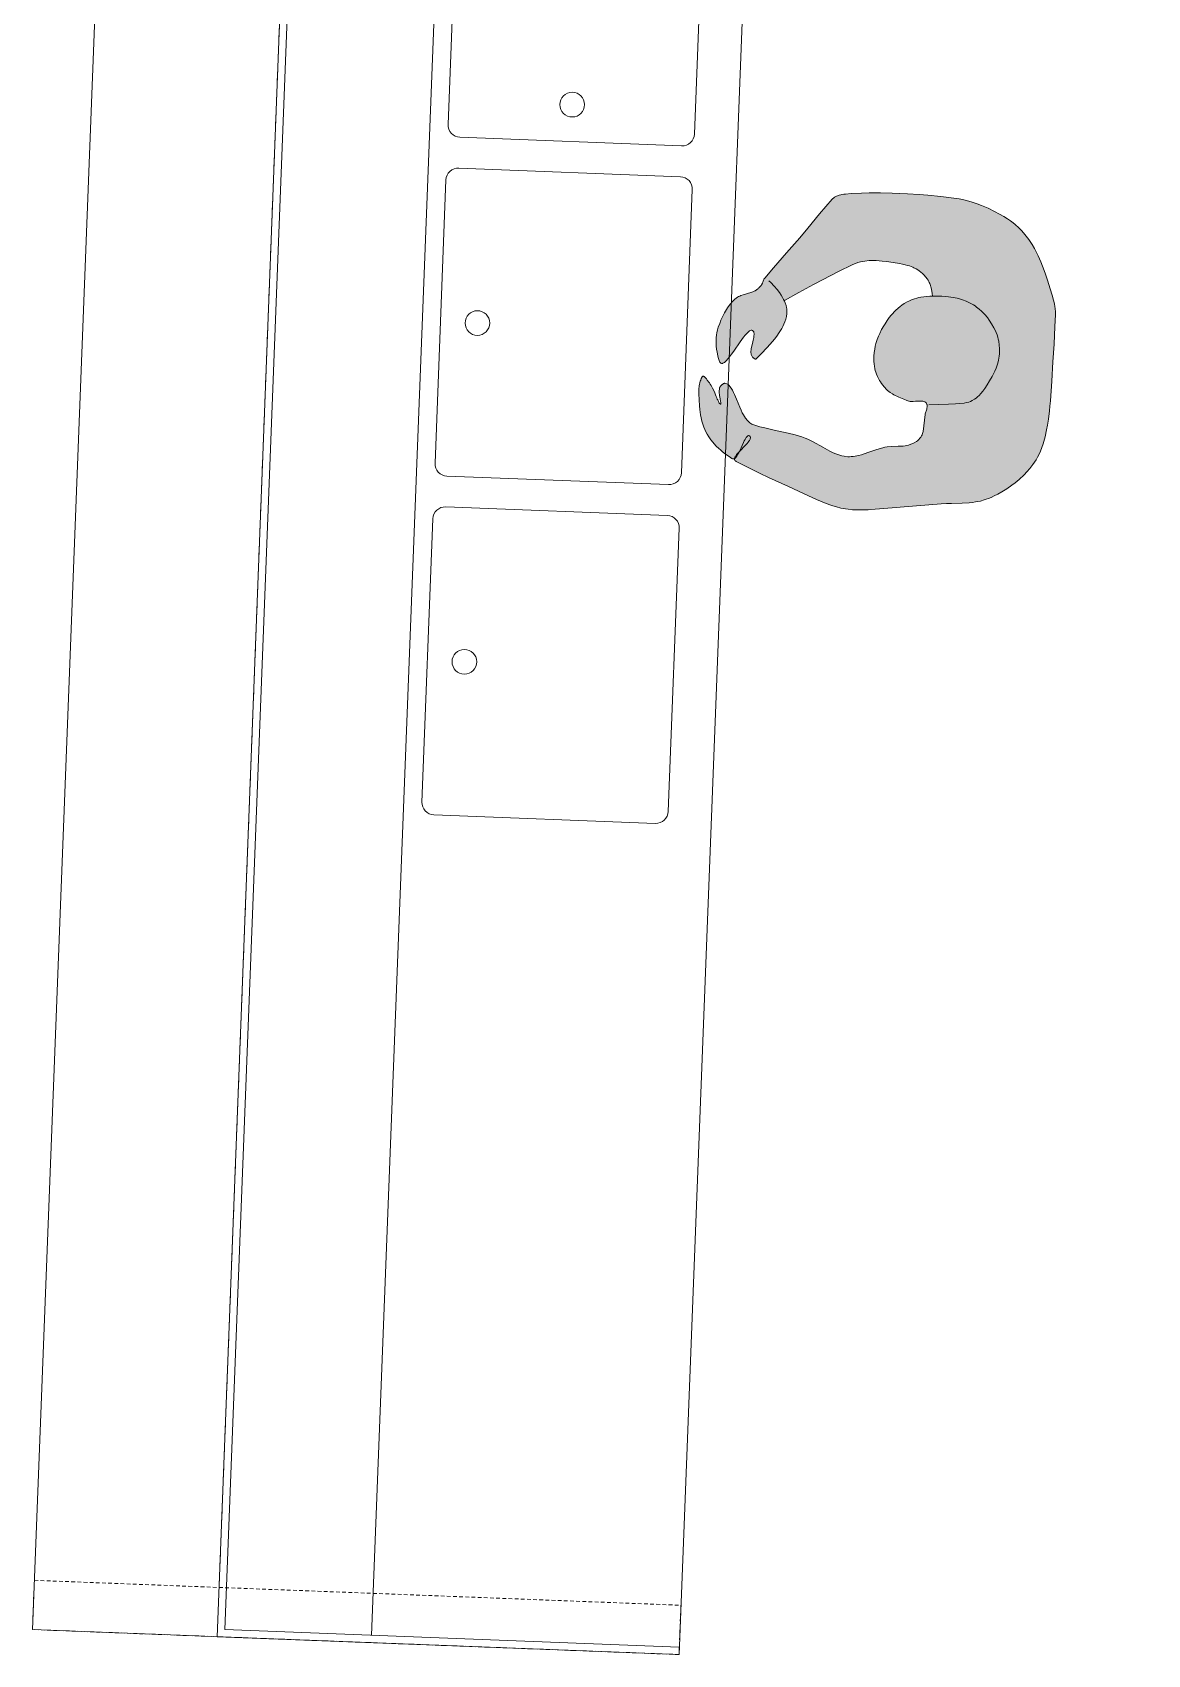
# Model space of a CAD drawing. Header units: millimetres. Extents: x 32078 to 83548, y -4690 to 56252.
# Drawn here: x 75173 to 76983, y 20016 to 22648 of the extents above; entities that cross this region are included whole.
import ezdxf

# ---------------------------------------------------------------- set-up
doc = ezdxf.new("R2010")
doc.units = ezdxf.units.MM
doc.header["$MEASUREMENT"] = 0
doc.linetypes.add('DGN Style 2', pattern=[10, 6, -4])
for name, color, linetype, lineweight in [('FIXT-JNRY-PART', 42, 'Continuous', 0), ('FIXT-SNTY', 132, 'Continuous', 0), ('FURN', 40, 'Continuous', 0), ('PRES-FILL', 7, 'Continuous', 0), ('PRES-PEOP', 42, 'Continuous', 0)]:
    doc.layers.add(name, color=color, linetype=linetype, lineweight=lineweight)

# ---------------------------------------------------------------- blocks, each defined once
blk = doc.blocks.new('*U21')
at = {"layer": 'PRES-FILL', "linetype": 'ByBlock', "lineweight": -2}
h = blk.add_hatch(color=0, dxfattribs=at)
edge = h.paths.add_edge_path(flags=16)
edge.add_spline(control_points=[(-87.1, -291.1), (-88.9, -288.5), (-89.4, -283.3), (-89.5, -277.4)], knot_values=[0, 0, 0, 0, 1, 1, 1, 1], degree=3, periodic=0)
edge.add_spline(control_points=[(-89.5, -277.4), (-94.1, -264.3), (-102.3, -248.1), (-95, -247.6), (-88, -247), (-89.7, -264.1), (-89.5, -277.4)], knot_values=[0, 0, 0, 0, 0.509531, 0.509531, 0.509531, 1, 1, 1, 1], degree=3, periodic=0)
edge.add_spline(control_points=[(-89.5, -277.4), (-87.5, -283), (-86.2, -288.1), (-87.1, -291.1)], knot_values=[0, 0, 0, 0, 1, 1, 1, 1], degree=3, periodic=0)
edge.add_spline(control_points=[(-87.1, -291.1), (-86, -292.7), (-84.3, -293.3), (-82, -292.6), (-63.6, -286.7), (-44.9, -280.7), (-26.4, -274.1), (-4, -266.1), (18.4, -258.1), (40.8, -249.8), (62.1, -241.9), (84, -234.3), (102, -220.3), (117.4, -208.3), (129.9, -193.2), (142.6, -178.6), (163, -155.2), (182.9, -131.3), (203.2, -107.9), (213.2, -96.5), (224.2, -86), (234.3, -74.7), (246.7, -60.8), (254.8, -44.4), (259.7, -25), (268.8, 10.8), (269.4, 46.9), (252.7, 77.9), (241.3, 99.1), (227.3, 117.8), (212, 135.7), (198.2, 151.6), (184.4, 167.6), (170.6, 183.5), (153.9, 202.7), (137.1, 221.9), (119.8, 240.6), (106.8, 254.7), (88.4, 262.4), (71.1, 271.5), (49.3, 282.9), (28.3, 292.7), (3.3, 297.3), (-21.5, 302), (-44.7, 298.6), (-68.4, 290.7), (-91.1, 283.2), (-111.9, 273.8), (-130.5, 259.8), (-157.5, 239.5), (-182.8, 217.5), (-207.6, 194.9), (-226.2, 177.9), (-244, 160), (-260.3, 140.7), (-265.4, 134.8), (-270.1, 127.5), (-269.8, 119.5), (-269, 91.5), (-265, 65.1), (-263.2, 38), (-261.2, 9.3), (-260.2, -19.6), (-257.9, -48.3), (-257.6, -51.7), (-255, -54.6), (-254.2, -58), (-253.4, -61.6), (-253.2, -65.2), (-253.5, -68.8), (-254.4, -82.4), (-267.6, -92.2), (-268.2, -106.7), (-269, -125.4), (-262.5, -142.7), (-255.6, -157.8), (-248.2, -173.7), (-230.6, -189), (-215.1, -195.9), (-194.6, -205.1), (-227.5, -119.8), (-210.4, -122.7), (-200.6, -124.4), (-194.9, -152.8), (-181.9, -153.3), (-179.8, -153.3), (-175.7, -153.3), (-175.6, -151), (-174.7, -121.2), (-175.9, -84.2), (-191.9, -63.8), (-196.2, -58.4), (-202.4, -54.5), (-209.7, -51.7)], knot_values=[0, 0, 0, 0, 0.004098, 0.004098, 0.004098, 0.036354, 0.036354, 0.036354, 0.07573, 0.07573, 0.07573, 0.113201, 0.113201, 0.113201, 0.145266, 0.145266, 0.145266, 0.196552, 0.196552, 0.196552, 0.221625, 0.221625, 0.221625, 0.252365, 0.252365, 0.252365, 0.309173, 0.309173, 0.309173, 0.348127, 0.348127, 0.348127, 0.382965, 0.382965, 0.382965, 0.425054, 0.425054, 0.425054, 0.456865, 0.456865, 0.456865, 0.496842, 0.496842, 0.496842, 0.536467, 0.536467, 0.536467, 0.574696, 0.574696, 0.574696, 0.630228, 0.630228, 0.630228, 0.671879, 0.671879, 0.671879, 0.684675, 0.684675, 0.684675, 0.729775, 0.729775, 0.729775, 0.777357, 0.777357, 0.777357, 0.783126, 0.783126, 0.783126, 0.789055, 0.789055, 0.789055, 0.811446, 0.811446, 0.811446, 0.840448, 0.840448, 0.840448, 0.871083, 0.871083, 0.871083, 0.911485, 0.911485, 0.911485, 0.934486, 0.934486, 0.934486, 0.938181, 0.938181, 0.938181, 0.987094, 0.987094, 0.987094, 1, 1, 1, 1], degree=3, periodic=0)
edge.add_line((-209.7, -51.7), (-194, 0))
edge.add_spline(control_points=[(-194, 0), (-187, 22.7), (-179.6, 45.3), (-171.5, 67.7), (-163, 91.4), (-139.6, 107.6), (-118.7, 121.9), (-107.4, 129.7), (-96.1, 136.5), (-80.5, 136.9), (-68.4, 137.2), (-58.5, 133.8), (-50.1, 127.2)], knot_values=[0, 0, 0, 0, 0.324205, 0.324205, 0.324205, 0.66843, 0.66843, 0.66843, 0.855113, 0.855113, 0.855113, 1, 1, 1, 1], degree=3, periodic=0)
edge.add_line((-50.1, 127.2), (-43.4, 121.9))
edge.add_spline(control_points=[(-43.4, 121.9), (-53, 112), (-61.7, 101.2), (-66.2, 86.4), (-72, 67.4), (-70.6, 51.9), (-65.8, 32.4), (-60.9, 12.4), (-52.4, -3.9), (-40.5, -16.6), (-29.8, -28), (-15.7, -35.9), (4.1, -37.8), (21.4, -39.5), (32.8, -32.6), (46, -27.7), (56.1, -23.9), (64, -4.3), (73.4, -9.4), (78.2, -11.9), (80, -18.4), (83, -23.2), (90.4, -35.2), (104.9, -43.5), (103.9, -59.9), (102.6, -82.9), (81.9, -92.8), (71.8, -109.6), (62.8, -124.7), (56.9, -143.1), (45.7, -155.8), (27.6, -176.6), (-8.7, -176.6), (-33.9, -189.3), (-57.3, -201), (-80, -218.6), (-102.9, -230.2), (-126.4, -242.2), (-170.3, -203.5), (-183.9, -215.1), (-185.4, -216.4), (-186.2, -221.3), (-185.7, -224), (-184, -232.5), (-161.6, -243.7), (-165.3, -244.4), (-170.3, -245.4), (-189.8, -234), (-202.1, -232.4), (-207, -231.8), (-219.2, -228.5), (-217.4, -233.8), (-214.3, -243.7), (-208.3, -250.8), (-201.7, -257.1), (-184.8, -273.2), (-168.6, -289.9), (-141.4, -295.4), (-121.8, -299.2), (-104.3, -296.7), (-90.1, -293.9), (-88.5, -293.6), (-87.5, -292.6), (-87.1, -291.1)], knot_values=[0, 0, 0, 0, 0.044568, 0.044568, 0.044568, 0.101682, 0.101682, 0.101682, 0.159954, 0.159954, 0.159954, 0.212108, 0.212108, 0.212108, 0.25772, 0.25772, 0.25772, 0.292514, 0.292514, 0.292514, 0.310285, 0.310285, 0.310285, 0.355053, 0.355053, 0.355053, 0.417583, 0.417583, 0.417583, 0.47369, 0.47369, 0.47369, 0.564976, 0.564976, 0.564976, 0.649839, 0.649839, 0.649839, 0.736981, 0.736981, 0.736981, 0.746599, 0.746599, 0.746599, 0.777051, 0.777051, 0.777051, 0.817948, 0.817948, 0.817948, 0.83422, 0.83422, 0.83422, 0.863911, 0.863911, 0.863911, 0.939425, 0.939425, 0.939425, 0.993629, 0.993629, 0.993629, 1, 1, 1, 1], degree=3, periodic=0)
at = {"layer": 'PRES-PEOP', "color": 0, "linetype": 'ByBlock', "lineweight": -2, "flags": 128}
for points in [[(-250.1, -46.7), (-245.7, -46.6), (-237.5, -46.8), (-230.4, -47.4), (-224.5, -48.2), (-219.5, -49.2), (-215.2, -50.3), (-211.7, -51.4), (-208.7, -52.4), (-206.2, -53.5), (-202, -55.6), (-199.2, -57.3), (-197.2, -58.8), (-194.4, -61.2), (-191.9, -63.8), (-189.1, -67.7), (-186.7, -71.7), (-184.7, -75.7), (-183.1, -79.6), (-181.7, -83.5), (-180.6, -87.3), (-178.9, -94.7), (-177.8, -101.4), (-177, -107.5), (-176.1, -118.3), (-175.7, -126.6), (-175.5, -139), (-175.6, -151), (-175.6, -151.3), (-175.6, -151.5), (-175.7, -151.6), (-175.8, -151.8), (-175.9, -151.9), (-176, -152.1), (-176.1, -152.2), (-176.3, -152.4), (-176.6, -152.6), (-176.8, -152.7), (-177.1, -152.8), (-177.4, -152.9), (-177.7, -153), (-178.2, -153.1), (-178.7, -153.2), (-179.1, -153.2), (-179.9, -153.3), (-180.4, -153.3), (-180.9, -153.3), (-181.1, -153.3), (-181.6, -153.3), (-181.9, -153.3), (-183.1, -153.1), (-184.2, -152.8), (-185.2, -152.4), (-186.2, -151.9), (-187.1, -151.4), (-188.8, -150), (-190.4, -148.4), (-191.8, -146.8), (-193, -145.1), (-195.3, -141.7), (-199, -135.4), (-200.4, -133.1), (-201.6, -131.2), (-202.6, -129.5), (-203.6, -128.2), (-204.4, -127.2), (-205.8, -125.5), (-206.9, -124.5), (-207.8, -123.8), (-209.1, -123.1), (-209.7, -122.9), (-210.4, -122.7), (-211.9, -122.7), (-213, -123.1), (-213.9, -124), (-214.5, -125.1), (-215, -126.6), (-215.3, -128.2), (-215.4, -130.1), (-215.5, -132), (-215.4, -134.1), (-215.3, -136.3), (-214.8, -140.8), (-214.2, -145.4), (-213.4, -150), (-210.3, -167.7), (-209.3, -174.1), (-208.6, -179.4), (-208.2, -183.6), (-208, -186.9), (-208.1, -189.5), (-208.3, -191.5), (-208.6, -193), (-209, -194.2), (-209.4, -195), (-210.3, -196), (-211.3, -196.5), (-212.1, -196.6), (-213.5, -196.5), (-215.1, -195.9), (-218.1, -194.5), (-220.8, -193), (-223.5, -191.4), (-228.4, -188.2), (-232.6, -185.1), (-236.1, -182.1), (-239.1, -179.4), (-241.7, -176.9), (-245.9, -172.4), (-248.7, -168.8), (-250.7, -166.1), (-253.3, -162), (-254.5, -159.9), (-255.6, -157.8), (-258.1, -152), (-260.3, -146.9), (-262.1, -142.2), (-263.5, -138), (-264.6, -134.3), (-265.5, -131), (-266.8, -125.1), (-267.5, -120.6), (-267.9, -117.2), (-268.2, -112), (-268.2, -106.7), (-267.9, -104), (-267.5, -101.6), (-266.8, -99.4), (-266.1, -97.4), (-265.3, -95.6), (-263.7, -92.2), (-257.3, -80.8), (-255.9, -77.9), (-255, -75.7), (-254.4, -74), (-253.8, -71.4), (-253.5, -68.8), (-253.4, -67.4), (-253.4, -66.2), (-253.4, -65.2), (-253.4, -63.4), (-253.5, -62.1), (-253.6, -61), (-253.9, -59.5), (-254.2, -58), (-254.4, -57.4), (-254.6, -56.8), (-254.8, -56.3), (-255.2, -55.3), (-256.9, -51.8), (-257.3, -51), (-257.5, -50.3), (-257.6, -49.8), (-257.8, -49), (-257.9, -48.3), (-259.4, -26.7), (-261.2, 5.6), (-263.2, 38), (-264.9, 58.2), (-267.8, 88.6), (-269.1, 104), (-269.8, 119.5), (-269.8, 121), (-269.7, 122.4), (-269.5, 123.7), (-269.3, 124.9), (-269, 126), (-268.3, 128), (-267.6, 129.7), (-266.9, 131.2), (-266.2, 132.5), (-264.9, 134.7), (-263.8, 136.3), (-262.1, 138.6), (-260.3, 140.7), (-254.1, 147.9), (-243, 160.1), (-234.4, 169.1), (-221.2, 182.2), (-207.6, 194.9), (-188.9, 211.7), (-174.6, 224.1), (-163.8, 233.3), (-147.3, 246.7), (-130.5, 259.8), (-123.4, 264.8), (-117, 268.9), (-111.4, 272.2), (-106.3, 275), (-97.2, 279.4), (-90.2, 282.5), (-79.4, 286.8), (-68.4, 290.7), (-59.5, 293.4), (-51.8, 295.5), (-45, 296.9), (-39.1, 297.9), (-33.9, 298.6), (-29.3, 299), (-21.3, 299.4), (-15.2, 299.4), (-10.7, 299.1), (-3.7, 298.4), (3.3, 297.3), (12.5, 295.3), (20.3, 293.3), (26.9, 291.2), (32.6, 289.2), (42.4, 285.3), (49.6, 282.1), (60.3, 277), (71.1, 271.5), (84.2, 264.8), (93.9, 259.7), (101, 255.6), (106.1, 252.3), (109.7, 249.7), (112.4, 247.6), (116.2, 244.2), (119.8, 240.6), (132.7, 226.5), (151.7, 205.1), (170.6, 183.5), (191.3, 159.6), (212, 135.7), (217.7, 128.9), (222.5, 122.9), (230.7, 112.2), (236.6, 104), (240.9, 97.7), (247, 87.9), (252.7, 77.9), (255.6, 72), (258, 66.4), (259.9, 61.1), (261.5, 56), (262.7, 51.2), (264.5, 42.1), (265.5, 33.9), (265.9, 26.7), (266, 20.4), (265.5, 9.2), (264.6, 0.7), (263.7, -5.7), (261.9, -15.4), (259.7, -25), (257.7, -32.1), (255.7, -38.2), (253.8, -43.3), (251.9, -47.6), (250.1, -51.3), (248.5, -54.4), (245.4, -59.8), (242.9, -63.7), (240.9, -66.5), (237.7, -70.7), (234.3, -74.7), (226.6, -83.1), (214.8, -95.4), (208.9, -101.6), (203.2, -107.9), (172.9, -143.3), (142.6, -178.6), (133.1, -189.6), (125.8, -197.8), (120.2, -203.8), (115.9, -208.1), (112.5, -211.3), (107.4, -215.9), (102, -220.3), (98.6, -222.8), (92, -227.2), (86, -230.7), (80.6, -233.6), (75.8, -235.9), (67.1, -239.7), (54, -244.9), (40.8, -249.8), (7.2, -262.1), (-26.4, -274.1), (-40.3, -278.9), (-61.2, -285.9), (-82, -292.6), (-83.3, -292.9), (-84.4, -292.9), (-85.4, -292.6), (-86.2, -292.1), (-86.8, -291.4), (-87.4, -290.6), (-87.9, -289.7), (-88.3, -288.7), (-88.6, -287.6), (-88.9, -286.4), (-89.3, -283.9), (-89.5, -281.2), (-89.8, -259.2), (-90, -256.8), (-90.2, -254.8), (-90.5, -253.2), (-90.8, -252), (-91.1, -251), (-91.4, -250.2), (-92.1, -249.1), (-92.6, -248.4), (-93.1, -248), (-94, -247.7), (-95, -247.6), (-95.9, -247.7), (-96.6, -248.1), (-97.1, -248.7), (-97.5, -249.4), (-97.7, -250.3), (-97.7, -251.2), (-97.6, -252.3), (-97.5, -253.4), (-97.3, -254.6), (-96.6, -257.1), (-95.8, -259.6), (-95, -262.1), (-93.1, -267.2), (-89.8, -276.2), (-88.7, -279.5), (-87.9, -282.2), (-87.3, -284.5), (-87, -286.3), (-86.8, -287.8), (-86.8, -289), (-86.9, -289.9), (-87, -290.7), (-87.4, -291.9), (-87.8, -292.6), (-88.3, -293), (-89.1, -293.6), (-90.1, -293.9), (-95.6, -294.9), (-100.6, -295.8), (-105.2, -296.4), (-109.4, -296.9), (-113.1, -297.2), (-116.4, -297.4), (-122.4, -297.5), (-127.1, -297.3), (-130.6, -297.1), (-135.9, -296.4), (-141.4, -295.4), (-146.3, -294.1), (-150.7, -292.7), (-154.7, -291.3), (-158.2, -289.8), (-161.5, -288.3), (-167.3, -285.1), (-172.1, -282.1), (-176.1, -279.3), (-182.9, -274.1), (-187.7, -270), (-194.8, -263.6), (-201.7, -257.1), (-204.2, -254.7), (-206.3, -252.5), (-208.1, -250.5), (-209.6, -248.7), (-210.8, -247), (-211.9, -245.5), (-213.6, -242.8), (-214.7, -240.7), (-215.5, -239.1), (-216.6, -236.5), (-217.4, -233.8), (-217.5, -233.4), (-217.5, -233), (-217.5, -232.6), (-217.4, -232.3), (-217.3, -232), (-217.1, -231.8), (-216.9, -231.6), (-216.6, -231.5), (-216.3, -231.3), (-216.1, -231.2), (-215.4, -231.1), (-214.8, -231), (-214.1, -230.9), (-213.4, -230.9), (-212.7, -230.9), (-211.3, -231), (-210.1, -231.2), (-207.9, -231.5), (-206.3, -231.8), (-205.1, -232), (-204.3, -232.1), (-203.7, -232.2), (-202.8, -232.3), (-202.1, -232.4), (-199.7, -232.8), (-197.3, -233.4), (-195, -234), (-192.8, -234.8), (-188.6, -236.3), (-184.8, -237.8), (-181.6, -239.1), (-178.9, -240.3), (-176.6, -241.2), (-174.7, -242), (-173.2, -242.6), (-171.9, -243.1), (-170.8, -243.5), (-169, -244), (-167.9, -244.3), (-167.1, -244.4), (-166.1, -244.5), (-165.3, -244.4), (-165, -244.3), (-164.9, -244.1), (-164.9, -243.9), (-165.1, -243.7), (-165.3, -243.4), (-165.6, -243.1), (-165.9, -242.8), (-166.3, -242.4), (-167.2, -241.7), (-168.3, -240.9), (-169.4, -240.1), (-170.5, -239.3), (-171.7, -238.5), (-173.9, -236.9), (-175.9, -235.4), (-177.6, -234.1), (-179.1, -232.9), (-180.3, -231.8), (-181.3, -230.8), (-182.1, -230), (-183.4, -228.5), (-184.2, -227.3), (-184.8, -226.5), (-185.1, -225.9), (-185.4, -224.9), (-185.7, -224), (-185.7, -223.5), (-185.8, -222.9), (-185.8, -222.4), (-185.8, -221.9), (-185.7, -220.9), (-185.7, -220), (-185.5, -219.2), (-185.4, -218.5), (-185.3, -218), (-185.2, -217.5), (-185.1, -217.1), (-184.9, -216.8), (-184.7, -216.3), (-184.5, -215.9), (-184.4, -215.7), (-184.2, -215.3), (-183.9, -215.1), (-182.6, -214.1), (-181.1, -213.4), (-179.6, -213), (-177.9, -212.8), (-176.2, -212.8), (-174.5, -212.9), (-170.8, -213.6), (-167.1, -214.6), (-163.4, -215.8), (-159.8, -217.2), (-152.7, -220.2), (-139.6, -225.8), (-134.6, -227.8), (-130.2, -229.3), (-126.4, -230.5), (-123.2, -231.3), (-120.4, -231.8), (-115.7, -232.4), (-112.2, -232.5), (-109.8, -232.3), (-106.2, -231.5), (-102.9, -230.2), (-94.3, -225.6), (-86.8, -221.2), (-73.7, -213), (-53.9, -200.5), (-43.9, -194.7), (-33.9, -189.3), (-29, -187), (-24.3, -185.2), (-15, -182.1), (1.9, -177.5), (14.4, -173.8), (19, -172.3), (22.9, -170.8), (29.4, -168), (33.9, -165.5), (37.2, -163.4), (41.7, -159.9), (43.8, -157.9), (45.7, -155.8), (47.8, -153.4), (49.6, -151), (52.7, -146.2), (55.3, -141.8), (57.4, -137.9), (60.9, -130.7), (66.2, -120), (68.9, -114.7), (71.8, -109.6), (73.8, -106.5), (75.9, -103.8), (80.1, -98.8), (88, -90.5), (91, -87.3), (93.4, -84.5), (95.5, -81.9), (97.1, -79.6), (98.5, -77.5), (100.5, -73.6), (101.8, -70.5), (102.6, -68), (103.5, -64.1), (103.8, -62.1), (103.9, -59.9), (104, -58.4), (104, -57), (103.7, -54.3), (103.1, -52), (102.5, -49.9), (101.7, -47.9), (100.8, -46.2), (99.9, -44.7), (83, -23.2), (82.4, -22.3), (78.6, -15), (78.1, -14.1), (77.6, -13.4), (76.7, -12.2), (76, -11.4), (75.4, -10.8), (74.9, -10.4), (74.2, -9.8), (73.4, -9.4), (72.5, -9), (71.6, -8.7), (70.8, -8.6), (70, -8.5), (69.3, -8.6), (68.5, -8.7), (67.8, -9), (66.5, -9.6), (65.2, -10.3), (64.1, -11.2), (63, -12.1), (62, -13.1), (60.1, -15), (56.7, -18.7), (54.2, -21.5), (52.2, -23.5), (50.7, -24.8), (49.6, -25.7), (48.7, -26.3), (47.4, -27.1), (46, -27.7), (41.1, -29.6), (32.7, -33), (29.5, -34.2), (26.6, -35.2), (24.1, -35.9), (21.8, -36.5), (17.7, -37.3), (14.5, -37.8), (12, -38), (8.2, -38), (6.2, -37.9), (4.1, -37.8), (0.5, -37.4), (-2.8, -36.8), (-5.8, -36.2), (-8.5, -35.6), (-11, -34.9), (-15.4, -33.4), (-19.1, -31.9), (-22.2, -30.4), (-24.8, -29), (-27, -27.7), (-30.6, -25.2), (-33.3, -23.2), (-37, -20), (-40.5, -16.6), (-42.7, -14.2), (-46.6, -9.4), (-49.8, -5), (-52.4, -0.9), (-54.6, 2.8), (-56.3, 6.1), (-57.8, 9.2), (-60.2, 14.6), (-61.8, 18.9), (-64, 25.5), (-65.8, 32.4), (-66.6, 36), (-68, 42.5), (-68.9, 48), (-69.5, 52.8), (-69.8, 56.9), (-69.9, 60.5), (-69.9, 63.6), (-69.6, 69.2), (-69.2, 73.3), (-68.6, 76.5), (-67.6, 81.4), (-66.2, 86.4), (-65.3, 89.2), (-64.3, 91.8), (-63.3, 94.1), (-61.3, 98.4), (-59.3, 101.9), (-57.5, 104.8), (-55.8, 107.3), (-52.7, 111.5), (-50.2, 114.5), (-46.3, 118.9), (-42.3, 123.1), (-37.2, 128.3), (-32.5, 132.7), (-28.3, 136.4), (-24.5, 139.5), (-21.1, 142.1), (-18, 144.3), (-12.4, 148), (-7.9, 150.5), (-4.4, 152.2), (1, 154.6), (6.7, 156.6), (10.4, 157.8), (13.8, 158.6), (17, 159.3), (19.9, 159.8), (25.5, 160.4), (30.2, 160.6), (34.4, 160.6), (38, 160.4), (44.4, 159.8), (49.1, 159), (56.3, 157.5), (63.4, 155.6), (67.7, 154.1), (71.7, 152.6), (75.4, 150.9), (78.7, 149.1), (81.7, 147.3), (84.5, 145.4), (89.5, 141.7), (93.6, 138.1), (97, 134.7), (99.8, 131.6), (102.1, 128.7), (105.8, 123.5), (108.3, 119.4), (109.9, 116.3), (112.1, 111.4), (113.9, 106.4), (116.7, 97.3), (119.1, 89.1), (120.8, 81.7), (122.1, 75.3), (122.9, 69.7), (123.3, 64.8), (123.4, 60.6), (123.3, 57), (123, 54), (122.5, 51.3), (121.5, 46.9), (120.3, 43.6), (119.3, 41.3), (117.3, 38), (115, 34.8), (105.6, 23.9), (98.3, 15.8), (87.3, 3.9), (76.2, -7.9)], [(-209.7, -51.7), (-201.8, -25.9), (-194, 0), (-188.7, 17), (-180.4, 42.4), (-171.5, 67.7), (-169.8, 72), (-167.8, 76), (-165.7, 79.6), (-163.6, 82.8), (-161.4, 85.7), (-157, 91), (-152.8, 95.4), (-148.9, 99.1), (-141.6, 105.3), (-136, 109.7), (-127.3, 115.9), (-118.7, 121.9), (-114.5, 124.8), (-110.7, 127.1), (-107.4, 129.1), (-104.4, 130.7), (-101.7, 132), (-99.3, 133), (-97.2, 133.8), (-93.3, 135), (-90.3, 135.8), (-87.9, 136.2), (-84.3, 136.7), (-80.5, 136.9), (-78.3, 136.9), (-76.2, 136.8), (-74.3, 136.7), (-72.6, 136.5), (-69.4, 136), (-66.7, 135.4), (-64.4, 134.8), (-62.5, 134.1), (-60.8, 133.5), (-58, 132.2), (-56, 131.1), (-54.5, 130.2), (-52.3, 128.8), (-50.1, 127.2), (-46.8, 124.6), (-43.4, 121.9)]]:
    blk.add_lwpolyline(points, dxfattribs=at)
blk = doc.blocks.new('*U188')
at = {"color": 0, "linetype": 'ByBlock', "lineweight": -2, "flags": 128}
blk.add_lwpolyline([(-188.6, -217.9, -0.414214), (-207.8, -197.1), (-191.9, 212.6, -0.414214), (-171.2, 231.8), (188.6, 217.9, -0.414214), (207.8, 197.1), (191.9, -212.6, -0.414214), (171.2, -231.8), (-188.6, -217.9)], format="xyb", close=True, dxfattribs=at)
at = {"color": 0, "linetype": 'ByBlock', "lineweight": -2}
blk.add_circle((-6.4, -164.9), 20, dxfattribs=at)

msp = doc.modelspace()

# ---------------------------------------------------------------- linework, layer by layer
at = {"layer": 'FIXT-JNRY-PART', "color": 251, "linetype": 'DGN Style 2', "lineweight": 0}
msp.add_line((75866.4, 30220.4), (75476.3, 20124.9), dxfattribs=at)
at = {"layer": 'FIXT-JNRY-PART', "lineweight": 0}
msp.add_line((75723.5, 20047.3), (75888.3, 24312.1), dxfattribs=at)
at = {"layer": 'FIXT-JNRY-PART', "flags": 128}
msp.add_lwpolyline([(76222.6, 20016), (75173.4, 20056.6), (75570.3, 30326.9), (76619.5, 30286.4), (76222.6, 20016)], close=True, dxfattribs=at)
at = {"layer": 'FIXT-JNRY-PART', "lineweight": 13, "flags": 128}
msp.add_lwpolyline([(76222.6, 20016), (75473.2, 20045), (75870.1, 30315.3), (76619.5, 30286.4), (76619, 30274.4), (75881.6, 30302.9), (75766.3, 27319.1), (76503.7, 27290.6), (76387.9, 24292.8), (75650.4, 24321.3), (75485.6, 20056.5), (76223.1, 20028), (76222.6, 20016)], dxfattribs=at)
at = {"layer": 'FIXT-SNTY', "linetype": 'Continuous', "lineweight": 0, "flags": 128}
for points in [[(75844.5, 22408.4, -0.414214), (75865.2, 22427.6), (76225, 22413.7, -0.414214), (76244.2, 22393), (76226.4, 21933.3, -0.414214), (76205.6, 21914.1), (75845.9, 21928, -0.414214), (75826.7, 21948.8), (75844.5, 22408.4)], [(75823.2, 21858.8, -0.414214), (75844, 21878), (76203.7, 21864.1, -0.414214), (76222.9, 21843.4), (76205.2, 21383.7, -0.414214), (76184.4, 21364.5), (75824.7, 21378.4, -0.414214), (75805.5, 21399.2), (75823.2, 21858.8)]]:
    msp.add_lwpolyline(points, format="xyb", close=True, dxfattribs=at)
at = {"layer": 'FIXT-SNTY', "linetype": 'Continuous', "lineweight": 0}
for centre in [(75895.5, 22176.3), (75874.3, 21626.7)]:
    msp.add_circle(centre, 20, dxfattribs=at)
at = {"layer": 'FURN', "color": 252, "linetype": 'DGN Style 2', "lineweight": 0, "flags": 128}
msp.add_lwpolyline([(76222.6, 20016), (75173.4, 20056.6), (75176.5, 20136.5), (76225.7, 20096), (76222.6, 20016)], close=True, dxfattribs=at)

# ---------------------------------------------------------------- block references
at = {"layer": 'FIXT-SNTY', "linetype": 'Continuous', "lineweight": 0}
msp.add_blockref('*U188', (76055.7, 22695.5), dxfattribs=at)
at = {"layer": 'PRES-FILL', "xscale": 1.000009635247656, "yscale": 1.000009635247656, "zscale": 1.000009635247656, "rotation": 315.3793713514841}
msp.add_blockref('*U21', (76579.1, 22102.5), dxfattribs=at)

doc.saveas('drawing.dxf')
